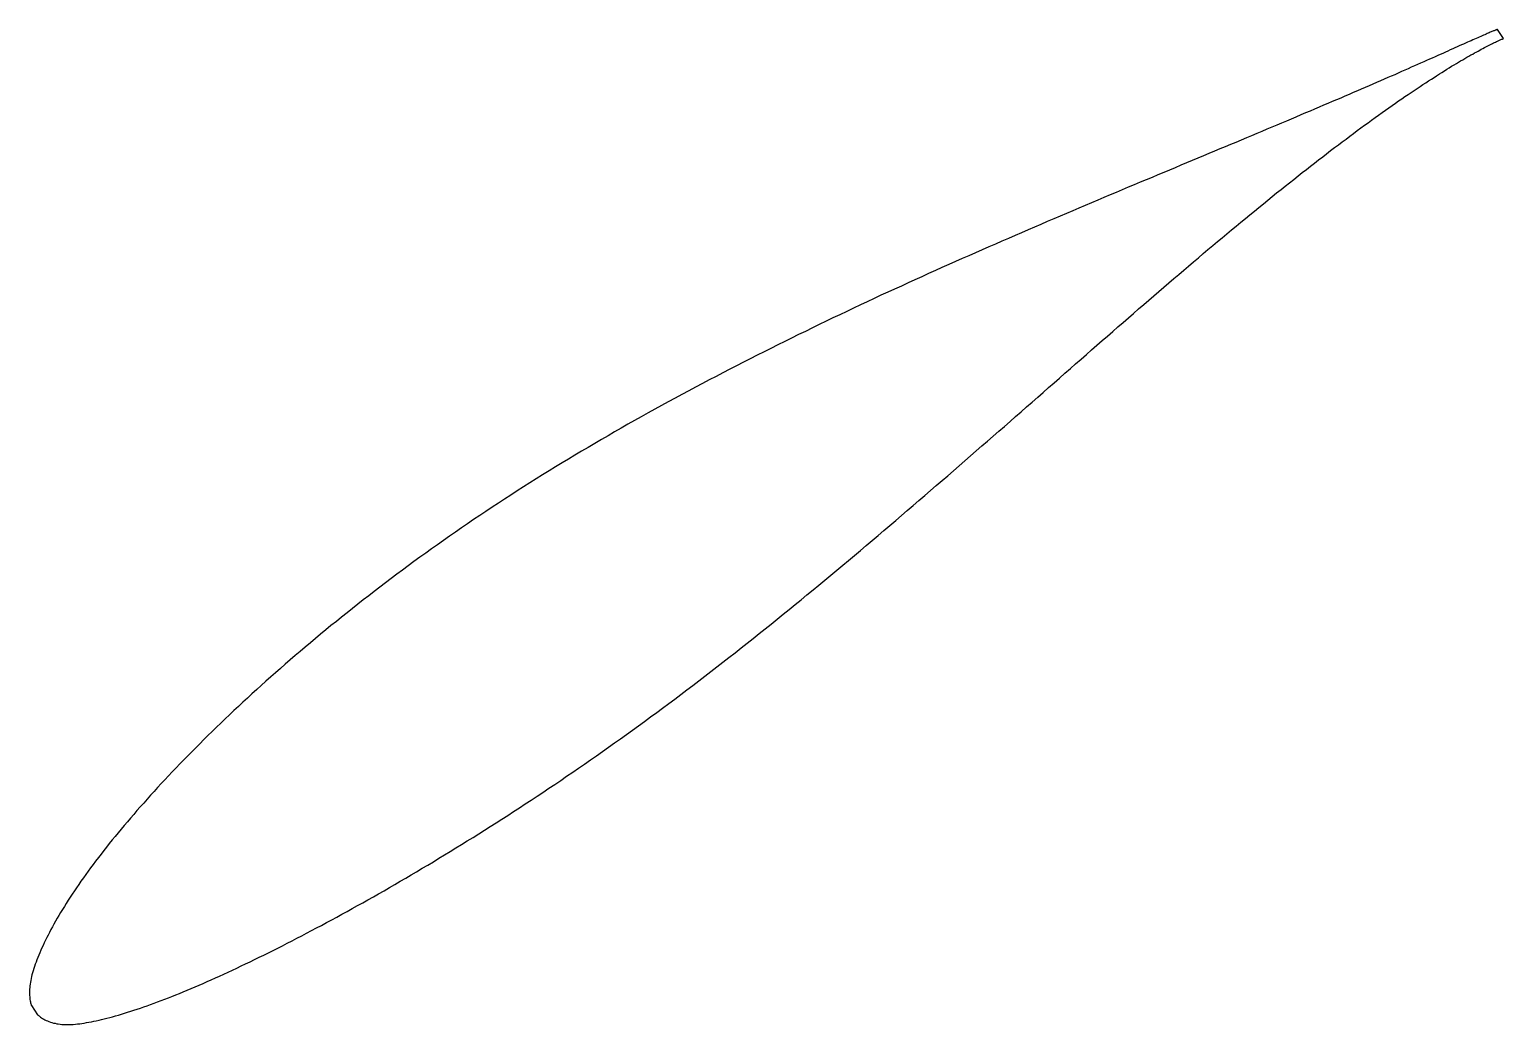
# Model space of a CAD drawing. Header units: metres. Extents: x -36 to 73, y -25 to 49.
import ezdxf

# ---------------------------------------------------------------- set-up
doc = ezdxf.new("R2010")
doc.units = ezdxf.units.M

msp = doc.modelspace()

# ---------------------------------------------------------------- linework, layer by layer
msp.add_lwpolyline([(72.51, 48.95), (72.51, 48.95), (72.5, 48.95), (72.49, 48.94), (72.47, 48.94), (72.45, 48.93), (72.43, 48.92), (72.39, 48.91), (72.36, 48.89), (72.32, 48.88), (72.27, 48.86), (72.23, 48.84), (72.17, 48.82), (72.11, 48.79), (72.05, 48.77), (71.98, 48.74), (71.91, 48.71), (71.83, 48.67), (71.75, 48.64), (71.67, 48.6), (71.58, 48.56), (71.48, 48.52), (71.38, 48.48), (71.28, 48.43), (71.17, 48.39), (71.06, 48.34), (70.94, 48.28), (70.82, 48.23), (70.7, 48.18), (70.57, 48.12), (70.43, 48.06), (70.29, 48), (70.15, 47.93), (70, 47.87), (69.85, 47.8), (69.69, 47.73), (69.53, 47.66), (69.37, 47.58), (69.2, 47.51), (69.02, 47.43), (68.85, 47.35), (68.66, 47.27), (68.48, 47.18), (68.28, 47.1), (68.09, 47.01), (67.89, 46.92), (67.68, 46.83), (67.48, 46.74), (67.26, 46.65), (67.05, 46.55), (66.82, 46.45), (66.6, 46.35), (66.37, 46.25), (66.13, 46.15), (65.9, 46.04), (65.65, 45.93), (65.41, 45.83), (65.16, 45.72), (64.9, 45.6), (64.64, 45.49), (64.38, 45.38), (64.11, 45.26), (63.84, 45.14), (63.56, 45.02), (63.28, 44.9), (63, 44.78), (62.71, 44.65), (62.42, 44.53), (62.13, 44.4), (61.83, 44.27), (61.52, 44.14), (61.21, 44.01), (60.9, 43.87), (60.59, 43.74), (60.27, 43.6), (59.95, 43.47), (59.62, 43.33), (59.29, 43.19), (58.96, 43.04), (58.62, 42.9), (58.28, 42.76), (57.93, 42.61), (57.58, 42.46), (57.23, 42.31), (56.87, 42.16), (56.51, 42.01), (56.15, 41.86), (55.78, 41.7), (55.42, 41.55), (55.04, 41.39), (54.67, 41.23), (54.28, 41.07), (53.9, 40.91), (53.51, 40.75), (53.12, 40.58), (52.73, 40.42), (52.33, 40.25), (51.94, 40.09), (51.53, 39.92), (51.13, 39.75), (50.72, 39.58), (50.31, 39.41), (49.89, 39.23), (49.47, 39.06), (49.05, 38.88), (48.63, 38.7), (48.2, 38.53), (47.77, 38.35), (47.34, 38.17), (46.91, 37.98), (46.47, 37.8), (46.03, 37.62), (45.59, 37.43), (45.14, 37.25), (44.69, 37.06), (44.24, 36.87), (43.79, 36.68), (43.34, 36.49), (42.88, 36.29), (42.42, 36.1), (41.96, 35.9), (41.49, 35.71), (41.03, 35.51), (40.56, 35.31), (40.09, 35.11), (39.62, 34.91), (39.14, 34.71), (38.67, 34.5), (38.19, 34.3), (37.71, 34.09), (37.23, 33.88), (36.75, 33.68), (36.26, 33.46), (35.77, 33.25), (35.29, 33.04), (34.8, 32.83), (34.31, 32.61), (33.81, 32.4), (33.32, 32.18), (32.83, 31.96), (32.33, 31.74), (31.83, 31.52), (31.33, 31.3), (30.84, 31.07), (30.33, 30.85), (29.83, 30.62), (29.33, 30.39), (28.83, 30.16), (28.32, 29.93), (27.82, 29.7), (27.31, 29.47), (26.81, 29.24), (26.3, 29), (25.79, 28.76), (25.28, 28.53), (24.77, 28.29), (24.27, 28.05), (23.76, 27.8), (23.25, 27.56), (22.74, 27.32), (22.23, 27.07), (21.72, 26.82), (21.21, 26.57), (20.69, 26.33), (20.18, 26.07), (19.67, 25.82), (19.16, 25.57), (18.65, 25.31), (18.14, 25.06), (17.63, 24.8), (17.12, 24.54), (16.61, 24.28), (16.1, 24.02), (15.59, 23.76), (15.09, 23.5), (14.58, 23.23), (14.07, 22.97), (13.57, 22.7), (13.06, 22.43), (12.55, 22.16), (12.05, 21.89), (11.55, 21.62), (11.04, 21.34), (10.54, 21.07), (10.04, 20.79), (9.54, 20.52), (9.04, 20.24), (8.54, 19.96), (8.05, 19.68), (7.55, 19.4), (7.06, 19.11), (6.57, 18.83), (6.08, 18.55), (5.59, 18.26), (5.1, 17.97), (4.61, 17.68), (4.12, 17.39), (3.64, 17.1), (3.16, 16.81), (2.68, 16.52), (2.2, 16.22), (1.72, 15.93), (1.25, 15.63), (0.77, 15.33), (0.3, 15.03), (-0.17, 14.74), (-0.63, 14.43), (-1.1, 14.13), (-1.56, 13.83), (-2.02, 13.53), (-2.48, 13.22), (-2.94, 12.92), (-3.4, 12.61), (-3.85, 12.3), (-4.3, 11.99), (-4.75, 11.69), (-5.19, 11.38), (-5.64, 11.07), (-6.08, 10.75), (-6.51, 10.44), (-6.95, 10.13), (-7.38, 9.82), (-7.82, 9.5), (-8.24, 9.19), (-8.67, 8.87), (-9.09, 8.56), (-9.51, 8.24), (-9.93, 7.92), (-10.35, 7.61), (-10.76, 7.29), (-11.17, 6.97), (-11.58, 6.66), (-11.98, 6.34), (-12.38, 6.02), (-12.78, 5.7), (-13.18, 5.38), (-13.57, 5.07), (-13.97, 4.75), (-14.35, 4.43), (-14.74, 4.11), (-15.12, 3.79), (-15.5, 3.48), (-15.88, 3.16), (-16.25, 2.84), (-16.62, 2.53), (-16.99, 2.21), (-17.36, 1.89), (-17.72, 1.58), (-18.08, 1.26), (-18.43, 0.95), (-18.79, 0.63), (-19.14, 0.32), (-19.48, 0.01), (-19.83, -0.31), (-20.17, -0.62), (-20.5, -0.93), (-20.84, -1.24), (-21.17, -1.55), (-21.5, -1.86), (-21.82, -2.17), (-22.14, -2.47), (-22.46, -2.78), (-22.78, -3.09), (-23.09, -3.39), (-23.4, -3.69), (-23.7, -4), (-24, -4.3), (-24.3, -4.6), (-24.59, -4.9), (-24.88, -5.2), (-25.17, -5.5), (-25.46, -5.79), (-25.74, -6.09), (-26.02, -6.38), (-26.29, -6.67), (-26.56, -6.96), (-26.83, -7.25), (-27.09, -7.54), (-27.35, -7.83), (-27.61, -8.11), (-27.86, -8.4), (-28.11, -8.68), (-28.36, -8.96), (-28.6, -9.24), (-28.84, -9.52), (-29.07, -9.79), (-29.3, -10.07), (-29.53, -10.34), (-29.76, -10.61), (-29.98, -10.88), (-30.19, -11.14), (-30.41, -11.41), (-30.62, -11.67), (-30.82, -11.93), (-31.02, -12.19), (-31.22, -12.45), (-31.42, -12.71), (-31.61, -12.96), (-31.8, -13.21), (-31.98, -13.46), (-32.16, -13.71), (-32.33, -13.95), (-32.51, -14.2), (-32.67, -14.44), (-32.84, -14.68), (-33, -14.91), (-33.16, -15.15), (-33.31, -15.38), (-33.46, -15.61), (-33.6, -15.84), (-33.74, -16.07), (-33.88, -16.29), (-34.02, -16.51), (-34.14, -16.73), (-34.27, -16.94), (-34.39, -17.16), (-34.51, -17.37), (-34.63, -17.58), (-34.74, -17.78), (-34.84, -17.99), (-34.95, -18.19), (-35.05, -18.38), (-35.14, -18.58), (-35.23, -18.77), (-35.32, -18.96), (-35.41, -19.14), (-35.49, -19.32), (-35.57, -19.5), (-35.64, -19.68), (-35.71, -19.85), (-35.78, -20.02), (-35.84, -20.19), (-35.9, -20.35), (-35.96, -20.51), (-36.01, -20.67), (-36.05, -20.83), (-36.1, -20.98), (-36.14, -21.13), (-36.17, -21.27), (-36.21, -21.42), (-36.23, -21.56), (-36.26, -21.69), (-36.28, -21.83), (-36.3, -21.96), (-36.31, -22.08), (-36.32, -22.21), (-36.32, -22.33), (-36.33, -22.44), (-36.33, -22.56), (-36.32, -22.67), (-36.31, -22.77), (-36.3, -22.87), (-36.29, -22.97), (-36.27, -23.06), (-36.26, -23.14), (-36.24, -23.22), (-36.22, -23.29), (-36.2, -23.34), (-36.19, -23.39), (-36.18, -23.42), (-35.72, -24.11), (-35.71, -24.11), (-35.69, -24.13), (-35.66, -24.15), (-35.62, -24.18), (-35.57, -24.22), (-35.5, -24.27), (-35.43, -24.32), (-35.35, -24.37), (-35.27, -24.42), (-35.18, -24.47), (-35.08, -24.52), (-34.98, -24.56), (-34.88, -24.6), (-34.77, -24.64), (-34.66, -24.67), (-34.55, -24.71), (-34.43, -24.73), (-34.31, -24.76), (-34.19, -24.78), (-34.06, -24.79), (-33.93, -24.81), (-33.8, -24.81), (-33.66, -24.82), (-33.52, -24.82), (-33.38, -24.82), (-33.23, -24.82), (-33.08, -24.81), (-32.92, -24.79), (-32.76, -24.78), (-32.6, -24.76), (-32.44, -24.74), (-32.27, -24.71), (-32.09, -24.68), (-31.92, -24.65), (-31.74, -24.62), (-31.55, -24.58), (-31.37, -24.54), (-31.17, -24.5), (-30.98, -24.45), (-30.78, -24.4), (-30.58, -24.35), (-30.37, -24.3), (-30.16, -24.24), (-29.94, -24.18), (-29.73, -24.12), (-29.51, -24.05), (-29.28, -23.98), (-29.05, -23.91), (-28.82, -23.84), (-28.58, -23.76), (-28.34, -23.69), (-28.1, -23.6), (-27.85, -23.52), (-27.6, -23.43), (-27.35, -23.34), (-27.09, -23.25), (-26.83, -23.15), (-26.57, -23.05), (-26.3, -22.95), (-26.03, -22.85), (-25.76, -22.74), (-25.48, -22.63), (-25.2, -22.51), (-24.92, -22.4), (-24.63, -22.28), (-24.34, -22.16), (-24.05, -22.03), (-23.75, -21.9), (-23.46, -21.77), (-23.15, -21.64), (-22.85, -21.51), (-22.54, -21.37), (-22.23, -21.23), (-21.92, -21.08), (-21.6, -20.94), (-21.28, -20.79), (-20.96, -20.64), (-20.63, -20.48), (-20.3, -20.33), (-19.97, -20.17), (-19.63, -20), (-19.3, -19.84), (-18.96, -19.67), (-18.61, -19.5), (-18.27, -19.33), (-17.92, -19.15), (-17.57, -18.98), (-17.22, -18.8), (-16.86, -18.61), (-16.5, -18.43), (-16.14, -18.24), (-15.78, -18.05), (-15.41, -17.86), (-15.04, -17.66), (-14.67, -17.47), (-14.3, -17.27), (-13.92, -17.06), (-13.54, -16.86), (-13.16, -16.65), (-12.78, -16.44), (-12.39, -16.23), (-12.01, -16.01), (-11.62, -15.79), (-11.23, -15.57), (-10.83, -15.35), (-10.44, -15.13), (-10.04, -14.9), (-9.64, -14.67), (-9.24, -14.44), (-8.84, -14.2), (-8.43, -13.97), (-8.03, -13.73), (-7.62, -13.49), (-7.21, -13.24), (-6.8, -13), (-6.38, -12.75), (-5.97, -12.5), (-5.55, -12.24), (-5.13, -11.99), (-4.71, -11.73), (-4.29, -11.47), (-3.87, -11.21), (-3.44, -10.95), (-3.02, -10.68), (-2.59, -10.41), (-2.16, -10.14), (-1.73, -9.87), (-1.3, -9.59), (-0.87, -9.32), (-0.44, -9.04), (0, -8.75), (0.43, -8.47), (0.87, -8.18), (1.31, -7.9), (1.74, -7.61), (2.18, -7.31), (2.62, -7.02), (3.06, -6.72), (3.5, -6.42), (3.95, -6.12), (4.39, -5.82), (4.83, -5.51), (5.27, -5.21), (5.72, -4.9), (6.16, -4.58), (6.61, -4.27), (7.05, -3.95), (7.5, -3.64), (7.94, -3.32), (8.39, -2.99), (8.84, -2.67), (9.28, -2.35), (9.73, -2.02), (10.18, -1.69), (10.62, -1.36), (11.07, -1.03), (11.52, -0.69), (11.97, -0.35), (12.41, -0.02), (12.86, 0.32), (13.31, 0.66), (13.75, 1.01), (14.2, 1.35), (14.65, 1.7), (15.09, 2.05), (15.54, 2.39), (15.99, 2.74), (16.43, 3.1), (16.88, 3.45), (17.33, 3.8), (17.77, 4.16), (18.22, 4.51), (18.66, 4.87), (19.11, 5.23), (19.55, 5.59), (20, 5.95), (20.44, 6.31), (20.88, 6.67), (21.32, 7.03), (21.77, 7.4), (22.21, 7.76), (22.65, 8.13), (23.09, 8.49), (23.53, 8.86), (23.97, 9.23), (24.41, 9.59), (24.85, 9.96), (25.28, 10.33), (25.72, 10.7), (26.16, 11.07), (26.59, 11.43), (27.03, 11.8), (27.46, 12.17), (27.9, 12.54), (28.33, 12.91), (28.76, 13.28), (29.19, 13.65), (29.62, 14.02), (30.05, 14.39), (30.48, 14.76), (30.91, 15.13), (31.34, 15.5), (31.76, 15.86), (32.19, 16.23), (32.61, 16.6), (33.03, 16.97), (33.45, 17.33), (33.87, 17.7), (34.29, 18.07), (34.71, 18.43), (35.13, 18.8), (35.55, 19.16), (35.96, 19.52), (36.38, 19.89), (36.79, 20.25), (37.2, 20.61), (37.61, 20.97), (38.02, 21.33), (38.43, 21.68), (38.83, 22.04), (39.24, 22.4), (39.64, 22.75), (40.05, 23.1), (40.45, 23.46), (40.85, 23.81), (41.24, 24.16), (41.64, 24.5), (42.04, 24.85), (42.43, 25.19), (42.82, 25.54), (43.22, 25.88), (43.61, 26.22), (43.99, 26.56), (44.38, 26.9), (44.77, 27.23), (45.15, 27.56), (45.53, 27.9), (45.91, 28.23), (46.29, 28.55), (46.67, 28.88), (47.04, 29.2), (47.42, 29.53), (47.79, 29.85), (48.16, 30.16), (48.53, 30.48), (48.89, 30.79), (49.26, 31.1), (49.62, 31.41), (49.98, 31.72), (50.34, 32.03), (50.7, 32.33), (51.05, 32.63), (51.41, 32.93), (51.76, 33.22), (52.11, 33.51), (52.46, 33.8), (52.8, 34.09), (53.15, 34.38), (53.49, 34.66), (53.83, 34.94), (54.16, 35.22), (54.5, 35.49), (54.83, 35.76), (55.16, 36.03), (55.49, 36.3), (55.82, 36.57), (56.14, 36.83), (56.47, 37.08), (56.79, 37.34), (57.1, 37.59), (57.42, 37.84), (57.73, 38.09), (58.04, 38.34), (58.35, 38.58), (58.66, 38.82), (58.96, 39.05), (59.26, 39.28), (59.56, 39.51), (59.85, 39.74), (60.15, 39.97), (60.44, 40.19), (60.72, 40.4), (61.01, 40.62), (61.29, 40.83), (61.57, 41.04), (61.85, 41.25), (62.12, 41.45), (62.4, 41.65), (62.66, 41.85), (62.93, 42.04), (63.19, 42.23), (63.45, 42.42), (63.71, 42.6), (63.96, 42.79), (64.22, 42.96), (64.46, 43.14), (64.71, 43.31), (64.95, 43.48), (65.19, 43.65), (65.43, 43.81), (65.66, 43.97), (65.89, 44.13), (66.12, 44.28), (66.34, 44.43), (66.56, 44.58), (66.78, 44.72), (66.99, 44.86), (67.21, 45), (67.41, 45.14), (67.62, 45.27), (67.82, 45.4), (68.01, 45.52), (68.21, 45.65), (68.4, 45.77), (68.59, 45.88), (68.77, 46), (68.95, 46.11), (69.12, 46.22), (69.3, 46.32), (69.47, 46.42), (69.63, 46.52), (69.79, 46.62), (69.95, 46.71), (70.11, 46.8), (70.26, 46.89), (70.4, 46.97), (70.55, 47.06), (70.69, 47.13), (70.82, 47.21), (70.95, 47.28), (71.08, 47.35), (71.2, 47.42), (71.32, 47.49), (71.44, 47.55), (71.55, 47.61), (71.66, 47.66), (71.76, 47.72), (71.86, 47.77), (71.96, 47.82), (72.05, 47.86), (72.14, 47.91), (72.22, 47.95), (72.3, 47.98), (72.37, 48.02), (72.44, 48.05), (72.51, 48.08), (72.57, 48.11), (72.63, 48.14), (72.68, 48.16), (72.73, 48.18), (72.77, 48.2), (72.81, 48.22), (72.85, 48.23), (72.88, 48.24), (72.91, 48.25), (72.93, 48.26), (72.95, 48.27), (72.96, 48.27), (72.97, 48.27), (72.97, 48.27)], close=True)

doc.saveas('drawing.dxf')
